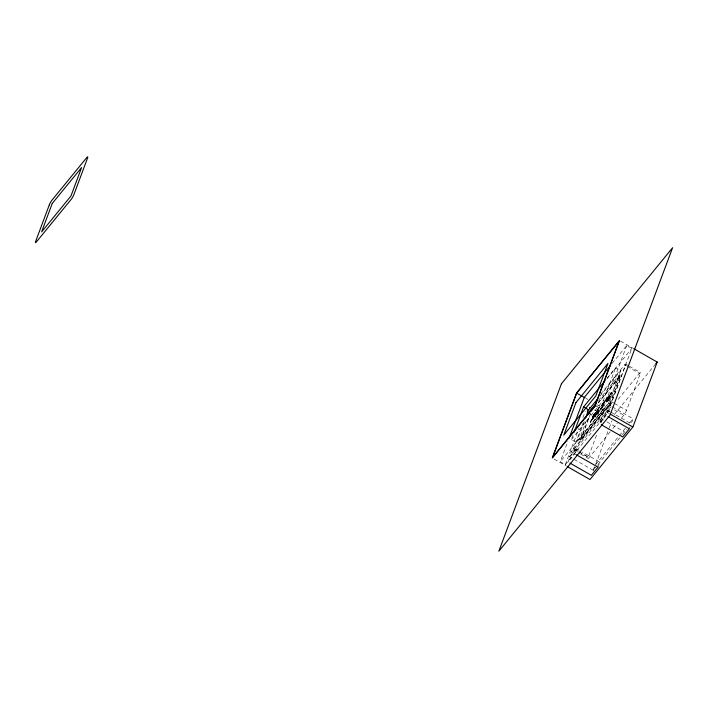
<?xml version="1.0" encoding="UTF-8"?>
<svg xmlns="http://www.w3.org/2000/svg" width="708" height="708" viewBox="0 0 708 708"><rect width="100%" height="100%" fill="white"/><g stroke="black" fill="none" stroke-linecap="round" stroke-linejoin="round"><path stroke-width="0.53" stroke-dasharray="3.54 2.66" d="M603.579 403.41L602.437 405.038L603.712 402.976M593.286 416.924L594.685 414.047M605.667 400.401L606.968 398.639L605.889 400.524M605.827 400.427L605.906 399.958A5.345 0.885 -60.3 0 1 606.499 398.436M596.711 413.861L597.393 411.976L596.251 414.64L594.693 415.888L594.72 416.773L597.065 413.879L598.393 410.286L597.065 413.879L594.87 416.64A3.062 0.504 -60.3 0 1 594.561 416.508L594.64 416.074M611.553 392.683L608.623 396.692L607.491 400.33L610.491 396.321L608.694 398.737M611.668 392.922L611.535 392.975M604.349 402.613C605.898 399.108 602.057 407.295 603.959 403.109M594.729 414.976L595.623 412.366L595.393 413.224A3.628 0.602 -60.3 0 1 594.853 414.428L593.685 416.844L594.516 415.092M597.499 414.012C599.853 410.507 596.393 416.392 598.003 413.153M604.605 401.436L604.216 402.887M595.667 414.623L594.685 416.729L595.198 416.508M602.667 406.056C603.402 404.525 600.791 409.72 601.791 407.835M597.402 412.056L595.331 414.313L597.322 410.056L599.623 407.038L597.207 409.994L595.331 414.313M601.083 408.162L602.49 406.171M605.791 400.401L605.721 400.117A5.779 0.956 -60.3 0 1 605.968 399.392A5.549 0.92 -60.3 0 1 606.216 398.754L607.641 396.666L607.694 397.117M597.286 412.065L596.065 414.676M600.083 409.622L601.163 407.87L600.234 410.021L601.464 408.861L603.703 404.657M606.128 399.666L607.269 397.126M606.243 399.737L606.473 398.666M607.181 397.489L606.632 399.285M607.305 397.515L607.066 398.223M602.623 405.755L602.234 407.065M603.667 404.781L603.473 404.303M594.596 414.375L594.357 414.959M603.552 404.711L602.154 407.835L600.234 410.021A3.275 0.54 -60.3 0 1 600.119 409.95L600.216 409.118M612.137 363.381L626.748 345.486L631.837 348.389L607.791 412.693L565.338 464.66L560.249 461.758L567.887 441.341M607.225 378.01L615.579 367.797L620.659 370.691L608.517 403.179L576.507 442.358L571.427 439.456L572.94 435.393M565.338 464.66L579.073 427.915M582.888 417.702L585.18 411.578M597.225 465.386L593.224 470.28L569.498 456.749L571.374 451.722L609.393 405.206L611.287 406.286M577.976 451.279L574.268 449.164A3.956 0.655 -60.3 0 1 573.489 448.66L583.445 422.039M576.507 442.358L584.481 421.039M598.304 402.879L620.659 375.523L610.048 404.011L580.71 439.925L579.436 439.199L587.419 417.844M576.595 448.828L569.922 456.987L568.046 462.014L574.71 453.855L576.595 448.828L581.25 451.483M580.48 439.464L610.11 403.728L580.772 439.633L589.136 416.295M580.71 439.925L590.569 413.445M593.561 418.49C596.401 412.675 586.074 429.49 592.711 417.924M597.41 410.967A3.248 0.54 -60.3 0 0 596.782 411.852L599.623 407.038M597.41 410.445L599.738 407.1M599.41 410.587C594.224 418.941 601.287 406.286 598.525 412.791M599.295 410.516L597.782 413.56M571.427 439.456L603.428 400.286L615.579 367.797M626.748 345.486L602.712 409.799L560.249 461.758M601.269 418.632L599.384 423.658L606.057 415.49L607.933 410.472L601.269 418.632L605.924 421.287M610.225 431.756L589.091 457.625A3.956 0.655 -60.3 0 1 588.321 457.12L596.853 434.305M601.119 422.897L601.968 420.614A3.956 0.655 -60.3 0 1 604.747 415.755L610.712 408.463M579.436 439.199L608.783 403.286L619.42 374.815L620.695 375.541L598.34 402.905M609.818 403.56L620.358 375.355L598.012 402.71M569.498 456.749L607.508 410.224L609.393 405.206M574.268 449.164L608.942 406.719A3.956 0.655 -60.3 0 0 611.721 401.87L625.376 365.355A3.956 0.655 -60.3 0 0 624.598 364.859L600.756 394.037M593.224 470.28L595.101 465.262L618.606 436.5M593.454 470.245L595.384 465.085M595.773 464.059L608.88 428.986M609.269 427.959L611.969 420.738M598.012 467.147L599.897 462.12L582.188 452.023M621.606 417.835L623.775 415.18A3.956 0.655 -60.3 0 0 626.553 410.321L640.2 373.815A3.956 0.655 -60.3 0 0 639.421 373.32L617.757 399.843M629.359 428.783L630.111 426.774M612.234 406.826L633.12 418.738L631.235 423.765L610.358 411.852M594.446 414.419L593.463 416.614M606.8 398.56L606.774 399.33M593.472 415.614C596.605 410.702 590.684 419.959 593.233 415.817M606.721 398.383L606.8 397.878M590.348 422.419L591.729 419.366M602.437 405.038L601.906 406.321A3.567 0.593 -60.3 0 1 602.242 405.852L602.437 405.622M592.242 417.101L595.623 412.366L594.932 414.569M603.455 403.073L601.72 405.587L602.092 404.498M602.526 404.666L603.287 403.294M607.013 398.542L607.101 398.347A5.301 0.876 -60.3 0 0 607.614 396.914M593.295 415.685L593.109 416.109M603.42 403.445L602.844 404.489M610.376 396.25L609.367 398.259A3.655 0.602 -60.3 0 1 608.836 399.162L608.473 399.719M593.41 415.746L594.003 414.684M606.995 398.896L607.083 398.701A5.301 0.876 -60.3 0 0 607.659 397.206M607.685 397.781C602.278 411.153 615.65 388.232 608.287 399.985M594.18 415.03L592.968 417.216M602.446 404.109L604.667 401.339L601.72 405.587L602.251 404.188M608.402 400.055L607.915 400.507A6.186 1.018 -60.3 0 1 607.305 401.259L606.915 401.666A4.363 0.717 -60.3 0 1 606.499 401.949A4.717 0.779 -60.3 0 1 606.287 401.843L608.137 396.905A4.584 0.761 -60.3 0 1 608.623 396.046A4.363 0.717 -60.3 0 1 609.358 394.86L611.208 392.63A3.982 0.655 -60.3 0 1 611.482 392.551C609.942 392.94 603.402 405.534 608.216 400.312M594.693 414.746L594.331 415.72M604.101 402.817L603.313 404.454M593.1 417.587L592.463 418.694A3.496 0.575 -60.3 0 0 592.074 419.401L593.614 416.977M592.189 419.472L592.826 418.322M602.287 404.401L602.765 403.294A3.398 0.558 -60.3 0 1 603.543 402.171A4.337 0.717 -60.3 0 1 603.897 401.737L604.269 401.356A2.841 0.469 -60.3 0 1 604.508 401.25L604.667 401.339M608.013 397.409L611.668 392.745M602.048 407.144L601.747 407.658M591.534 419.72L591.056 420.596A4.956 0.814 -60.3 0 0 590.224 422.357M594.136 415.791L593.428 417.039M591.844 419.428L593.074 417.278M592.065 419.039L592.853 417.667M593.463 414.968L592.357 417.162L593.614 414.72M597.995 413.764L597.419 414.127M593.499 414.649L595.587 412.463A3.009 0.496 -60.3 0 0 595.455 412.295L593.658 414.41M608.703 398.976L607.676 400.268M596.322 414.525L595.773 415.03M593.888 414.614L594.57 413.959M610.429 394.745L611.482 393.267M603.349 403.215L601.605 405.525M606.783 379.054L631.837 348.389M599.791 396.241L620.659 370.691M598.464 400.471L619.42 374.815M592.074 419.401L594.039 417.207M597.862 413.012L598.419 412.543M614.279 414.552L655.794 363.735M612.933 428.446L617.27 423.136M619.296 435.659L625.518 428.039M629.66 422.968L633.12 418.738M597.897 464.572L621.562 435.606M622.252 434.756L626.571 429.473M607.65 400.126L607.747 400.029A2.912 0.478 -60.3 0 0 608.092 399.631L609.632 396.923M603.198 404.383L603.747 404.277M598.304 410.286L596.968 411.817L598.189 410.215A2.982 0.496 -60.3 0 0 597.8 410.516A3.425 0.566 -60.3 0 0 597.437 410.941M620.412 341.07L632.669 348.062M625.562 364.098L628.341 365.691M629.27 366.213L640.386 372.558M624.598 364.859L626.447 365.912M627.226 366.417L640.2 373.815M611.721 401.87L613.579 402.923M614.5 403.454L626.553 410.321M608.783 403.286L610.048 404.011M603.428 400.286L608.517 403.179M608.942 406.719L610.8 407.781M614.509 409.897L623.775 415.18M607.508 410.224L609.8 411.534M585.985 398.418L587.879 399.489M597.313 404.87L609.57 411.861M596.118 406.047L609.322 413.578M598.419 410.304L598.304 410.233A3.248 0.54 -60.3 0 1 598.34 410.613L597.906 411.906A3.797 0.628 -60.3 0 1 597.295 413.171L596.747 414.171A3.151 0.522 -60.3 0 1 596.127 415.136L595.72 415.702A4.708 0.779 -60.3 0 1 595.216 416.313M594.552 409.941L604.747 415.755M606.862 421.818L624.571 431.924M588.065 412.684L601.968 420.614M573.489 448.66L578.126 451.306M579.047 451.828L588.321 457.12M578.896 451.801L589.091 457.625M573.303 449.916L579.79 453.616M580.719 454.147L588.136 458.377M571.374 451.722L576.126 454.43M574.71 453.855L576.577 454.917M554.16 459.094L566.418 466.085M600.083 409.613A3.168 0.522 -60.3 0 0 600.481 409.808L601.526 408.56A3.283 0.54 -60.3 0 0 602.039 407.773L602.72 406.596A3.142 0.522 -60.3 0 0 603.251 405.507A3.575 0.593 -60.3 0 0 603.508 404.852M607.437 400.135L610.367 394.445L607.446 400.073M602.048 406.339L602.402 405.861L602.048 406.339M594.72 416.773L594.605 416.711A3.151 0.522 -60.3 0 0 594.711 416.729"/><path stroke-width="1.06" d="M576.569 393.037L552.275 458.014L595.18 405.507L619.473 340.53L576.569 393.037L585.056 397.878M569.028 438.279L584.295 397.454L610.747 365.08M574.082 432.349L583.569 406.967L605.145 380.568M585.613 417.994L588.658 409.87L597.702 398.799M588.941 413.782L590.083 410.728L596.366 403.038M567.365 466.616L589.985 479.528L632.89 427.021L657.183 362.045L633.616 348.601M591.021 411.26L595.915 405.277M655.794 363.735L657.183 362.045M610.261 414.109L632.89 427.021M607.924 416.552L629.359 428.783L622.695 436.951L601.251 424.72M583.569 406.967L588.658 409.87M576.577 454.917L598.012 467.147L591.348 475.307L569.905 463.076M587.233 411.906A3.956 0.655 -60.3 0 1 588.366 409.622M589.392 407.994A3.956 0.655 -60.3 0 1 589.755 407.498M49.312 204.86L35.665 241.375A3.956 0.655 -60.3 0 0 36.435 241.871L71.119 199.435A3.956 0.655 -60.3 0 0 73.897 194.576L87.544 158.07A3.956 0.655 -60.3 0 0 86.765 157.565L52.091 200.01A3.956 0.655 -60.3 0 0 49.312 204.86M52.25 203.444L41.613 231.914L70.95 196.001L81.597 167.531L52.25 203.444M561.453 383.745L498.848 551.205L609.986 415.18L672.6 247.72L561.453 383.745M576.666 393.099L552.629 457.403L595.083 405.445L619.128 341.141L576.666 393.099M575.94 402.622L563.798 435.11L595.809 395.931L607.951 363.443L575.94 402.622"/></g></svg>
